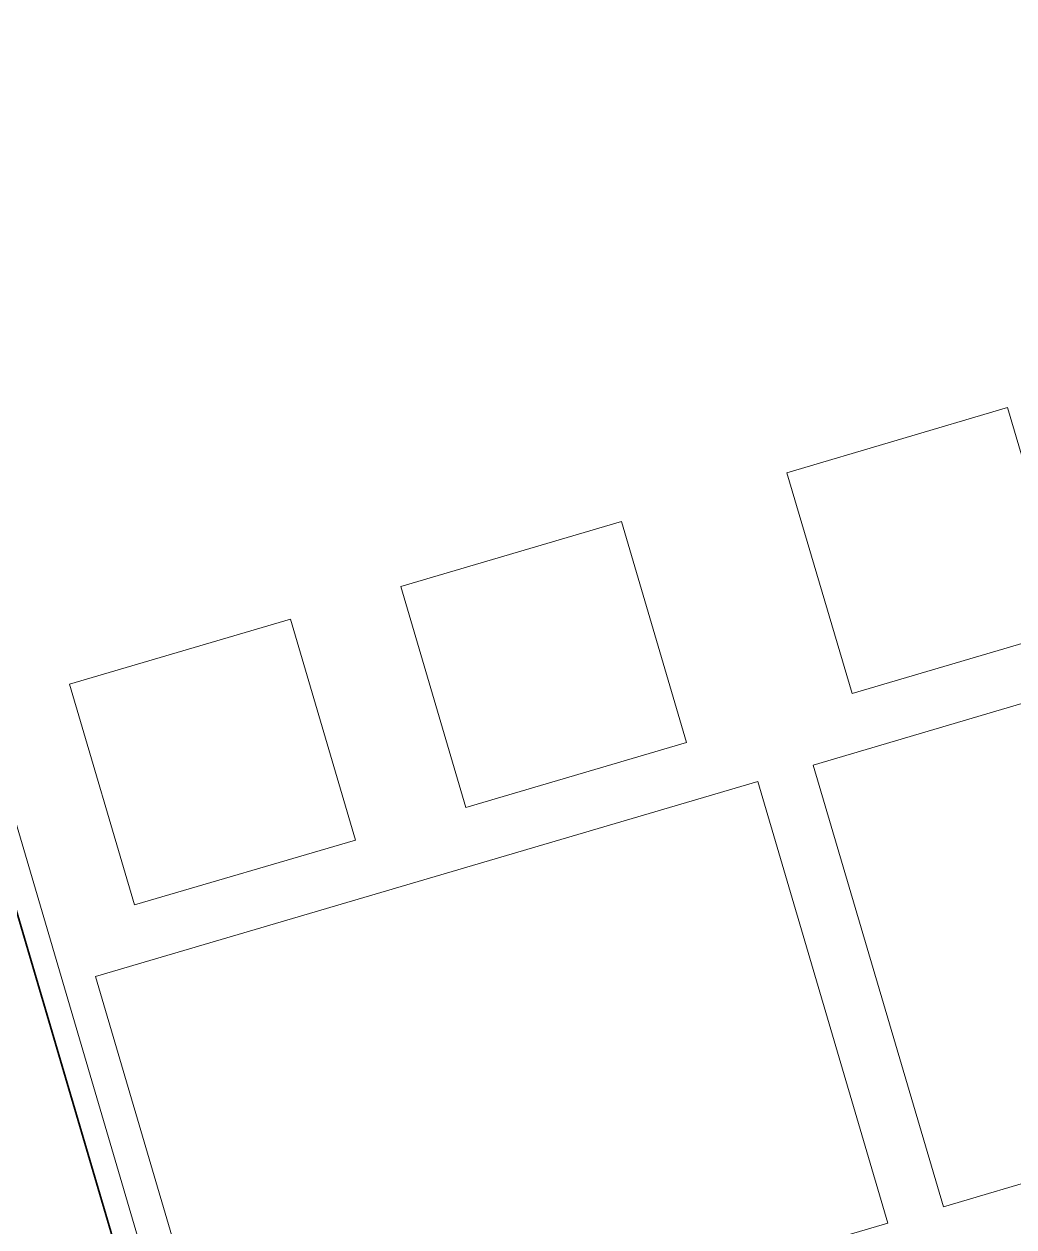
# Model space of a CAD drawing. Header units: millimetres. Extents: x 62878 to 70819, y -67946 to -61850.
# Drawn here: x 64208.5 to 64380.6, y -65643.7 to -65434.8 of the extents above; entities that cross this region are included whole.
import ezdxf

# ---------------------------------------------------------------- set-up
doc = ezdxf.new("R2010")
doc.units = ezdxf.units.MM
for name, color, linetype, lineweight in [('DUVAR-GAZBETON', 84, 'Continuous', 35), ('GOR-2', 152, 'Continuous', 20), ('TEFRİŞ-yeni', 53, 'Continuous', 9)]:
    doc.layers.add(name, color=color, linetype=linetype, lineweight=lineweight)

msp = doc.modelspace()

# ---------------------------------------------------------------- linework, layer by layer
at = {"layer": 'DUVAR-GAZBETON', "ltscale": 5}
msp.add_line((64161.73, -65434.76), (64376.94, -66164.64), dxfattribs=at)
at = {"layer": 'GOR-2'}
msp.add_line((64166.66, -65436.47), (64380.37, -66161.22), dxfattribs=at)
at = {"layer": 'TEFRİŞ-yeni'}
for points in [[(64390.77, -65539.75), (64352.41, -65551.08), (64341.07, -65512.72), (64379.43, -65501.39), (64390.77, -65539.75)], [(64285.27, -65570.87), (64323.65, -65559.58), (64312.36, -65521.2), (64273.98, -65532.5), (64285.27, -65570.87)], [(64345.65, -65563.5), (64460.73, -65529.5), (64483.4, -65606.22), (64368.32, -65640.23), (64345.65, -65563.5)], [(64266.09, -65576.52), (64227.71, -65587.81), (64216.42, -65549.43), (64254.8, -65538.14), (64266.09, -65576.52)], [(64336.06, -65566.35), (64220.94, -65600.22), (64243.53, -65676.97), (64358.65, -65643.09), (64336.06, -65566.35)]]:
    msp.add_lwpolyline(points, dxfattribs=at)

doc.saveas('drawing.dxf')
